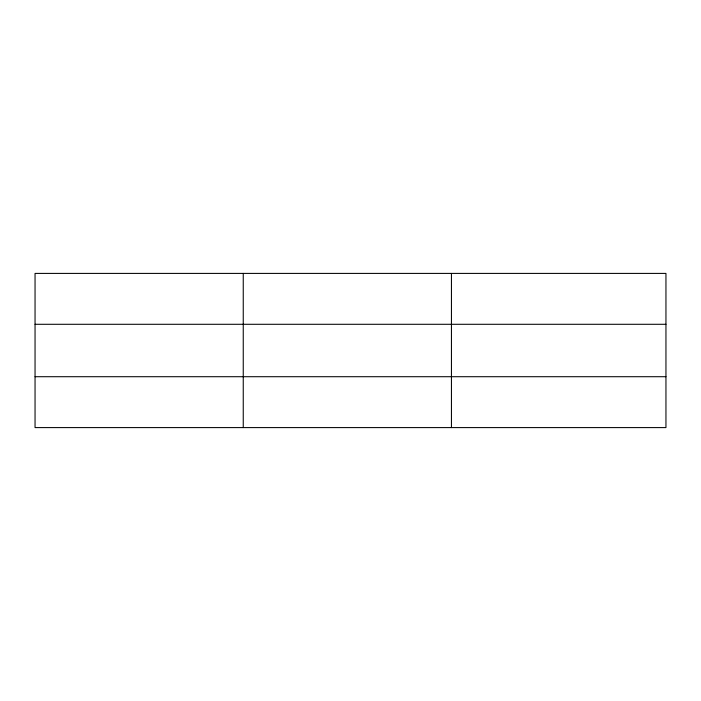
<?xml version="1.0" encoding="UTF-8"?>
<svg xmlns="http://www.w3.org/2000/svg" width="701" height="701" viewBox="0 0 701 701"><rect width="100%" height="100%" fill="white"/><g stroke="black" fill="none" stroke-linecap="round" stroke-linejoin="round"><path stroke-width="1.05" d="M243.247 273.408L243.247 427.592M451.444 273.408L451.444 427.592M665.95 324.291L665.95 273.408L35.05 273.408L35.05 427.592L665.95 427.592L665.95 324.291L35.05 324.291M35.05 376.709L665.95 376.709"/></g></svg>
